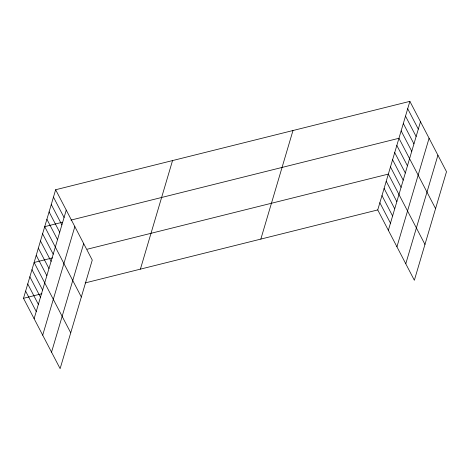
<?xml version="1.0" encoding="UTF-8"?>
<svg xmlns="http://www.w3.org/2000/svg" width="470" height="470" viewBox="0 0 470 470"><rect width="100%" height="100%" fill="white"/><g stroke="black" fill="none" stroke-linecap="round" stroke-linejoin="round"><path stroke-width="0.7" d="M55.648 189.739L92.261 260.075L60.119 368.645L23.5 298.303L55.648 189.739L409.881 101.356L446.5 171.697L414.352 280.261L377.739 209.925L409.881 101.356M34.116 318.695L66.258 210.125M42.694 335.18L74.842 226.611M51.535 352.165L83.683 243.595M140.401 269.14L172.543 160.57M260.838 239.089L292.986 130.519M388.355 230.318L420.497 121.748M396.933 246.797L429.081 138.227M405.774 263.782L437.917 155.212M62.428 222.234L44.715 226.652L81.334 296.993M70.929 220.107L398.954 138.268L435.572 208.609M52.528 257.883L34.11 262.477L70.723 332.819M87.244 249.223L388.343 174.094L424.962 244.435M23.5 298.303L41.918 293.709M85.135 282.928L377.739 209.925M407.696 108.735L418.312 129.127M405.51 116.119L416.126 136.512M403.325 123.504L413.941 143.891M401.139 130.883L411.755 151.275M396.833 145.436L407.449 165.822M394.712 152.597L405.328 172.989M392.591 159.765L403.201 180.157M390.464 166.932L401.08 187.319M386.223 181.261L396.839 201.654M384.102 188.429L394.718 208.821M381.981 195.591L392.597 215.983M379.86 202.758L390.476 223.15M53.462 197.118L64.073 217.51M51.271 204.503L61.887 224.895M49.086 211.882L59.702 232.274M46.9 219.267L57.516 239.659M42.594 233.813L53.21 254.205M40.473 240.981L51.089 261.373M38.352 248.148L48.968 268.54M36.231 255.31L46.847 275.702M31.983 269.645L42.6 290.037M29.863 276.807L40.479 297.199M27.742 283.974L38.358 304.366M25.621 291.142L36.237 311.534"/></g></svg>
